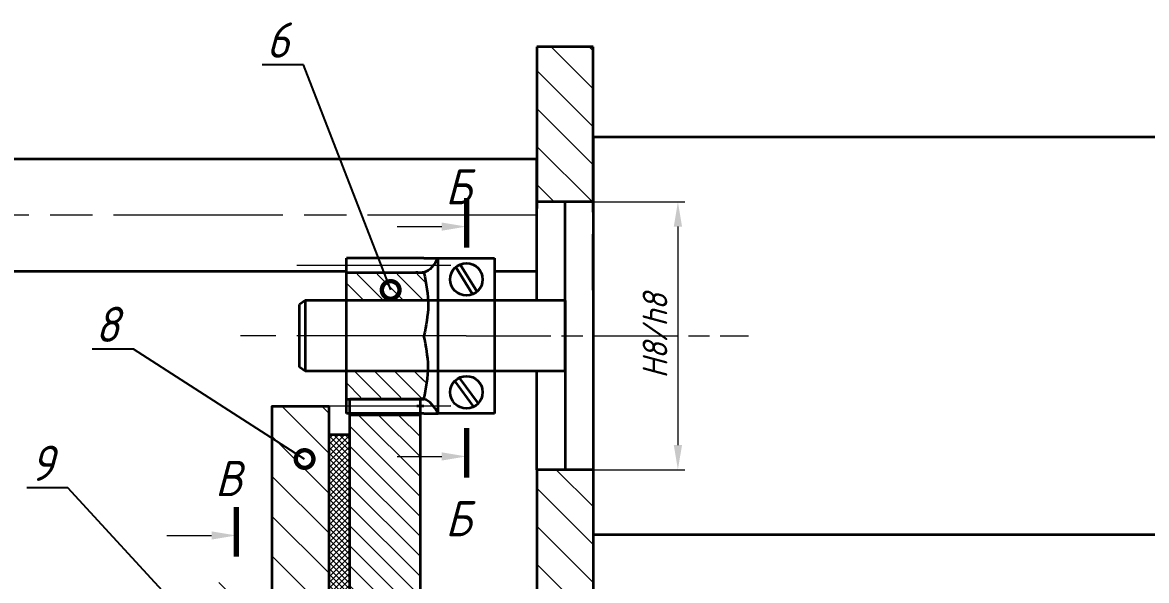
# Model space of a CAD drawing. Header units: millimetres. Extents: x -1043 to 2000, y -675 to 1302.
# Drawn here: x 489.3 to 648.7, y -306.2 to -227 of the extents above; entities that cross this region are included whole.
import ezdxf
from ezdxf import colors
from ezdxf.entities.mleader import LeaderData, LeaderLine
from ezdxf.math import Vec2, Vec3

# ---------------------------------------------------------------- set-up
doc = ezdxf.new("R2010")
doc.units = ezdxf.units.MM
doc.linetypes.add('AM_ISO08W050', pattern=[18, 12, -1.5, 3, -1.5])
doc.linetypes.add('AM_ISO08W050x2', pattern=[9, 6, -0.75, 1.5, -0.75])
doc.layers.get('0').update_dxf_attribs({"lineweight": 80})
for name, color, linetype, lineweight in [('AM_0', 7, 'Continuous', 35), ('AM_4', 3, 'Continuous', 15), ('AM_5', 3, 'Continuous', 15), ('AM_7', 4, 'AM_ISO08W050', 15), ('AM_8', 1, 'Continuous', 15), ('основные', 7, 'Continuous', 35), ('оч жирные', 7, 'Continuous', 70)]:
    doc.layers.add(name, color=color, linetype=linetype, lineweight=lineweight)
doc.styles.get("Standard").update_dxf_attribs({"font": 'geniso.shx', "oblique": 15})
doc.dimstyles.new('AM_GOST$0', dxfattribs={"dimtxt": 3.5, "dimasz": 3.5, "dimexe": 1, "dimexo": 1, "dimgap": 1.5, "dimtad": 1, "dimtoh": 1, "dimtxsty": 'Standard', "dimcen": 0, "dimclrd": 256, "dimclre": 256, "dimclrt": 2, "dimadec": 0, "dimazin": 2, "dimtp": 0.1, "dimtm": 0.1, "dimtfac": 0.71, "dimtmove": 0, "dimatfit": 3, "dimfxl": 1, "dimtolj": 1, "dimlwd": -1, "dimlwe": -1, "dimarcsym": 1})
pattern_1 = [(315, (-148.3722199672475, 257.127318987011), (0.7071067811865477, 0.7071067811865475), [])]

# ---------------------------------------------------------------- blocks, each defined once
blk = doc.blocks.new('GENZOON8270P5')
at = {"layer": 'AM_8'}
h = blk.add_hatch(dxfattribs=at)
h.set_pattern_fill('ANSI31', color=256, scale=0.6, angle=270, style=0)
h.set_pattern_definition([(315, (-294.7180121127356, 1469.213407112766), (1.347038418160373, 1.347038418160373), [])])
h.paths.add_polyline_path([(51.62778003275253, 15.66081263605017), (51.62778003275253, 21.24382533795753), (51.62778003275253, 21.52731898701128), (51.62778003275253, 24.52731898701128), (51.62778003275253, 25.54591594820928), (51.62778003275253, 28.92731898701092), (51.62778003275253, 33.52731898701106), (47.62778003275253, 33.52731898701109), (47.62778003275253, 15.6608126360502), (47.85462274169095, 15.87731898699622), (47.85462274169095, 15.6608126360502)])
h.paths.add_polyline_path([(51.62778003275207, 52.52731898701154), (51.62778003275207, 63.52731898701109), (47.62778003275253, 63.52731898701109), (47.62778003275275, 52.52731898701154)])
h.paths.add_polyline_path([(51.62778003275253, 12.52731898701128), (51.62778003275253, 14.09382533794243), (47.85462274169095, 14.09382533794246), (47.85462274169095, 13.87731898699622), (47.62778003275253, 14.09382533794246), (47.62778003275253, 12.52731898701131)])
h.paths.add_polyline_path([(51.62778003275253, -41.47268101298869), (51.62778003275253, -21.75617466204267), (51.62778003275253, -16.25617466204247), (51.62778003275253, -14.82268101297362), (47.85462274169095, -14.82268101297359), (47.62778003275253, -14.60617466202757), (47.62778003275253, -20.18918736393471), (47.62778003275253, -41.47268101298869)])
h.paths.add_polyline_path([(51.62778003275253, -12.82268101297362), (51.62778003275253, -11.47268101298872), (47.62778003275253, -11.47268101298869), (47.62778003275253, -13.03918736391961), (47.85462274169095, -12.82268101297359)])
h.paths.add_polyline_path([(4.018718076483765, -41.47268101298846), (4.018718076483765, -29.57653150981582), (0.01871807648376489, -29.58335869461098), (0.01871807648376489, -35.0358021092843), (0.01871807648376489, -41.47268101298846)])
h.paths.add_polyline_path([(4.018718076483765, -29.57653150981582), (4.018718076483765, -22.45912078278479), (4.018718076483765, -21.45912116351769), (2.018721882820955, -21.45912116351769), (0.01871807648376489, -21.45912116351769), (0.01871807648376489, -29.58335869461098)])
h.paths.add_polyline_path([(4.018718076483765, -17.45912116351769), (4.018718076483765, -16.45912078278479), (4.018718076483765, -13.4695954177962), (0.01871807648376489, -13.4695954177962), (0.01871807648376489, -17.45912116351769), (2.018721882820955, -17.45912116351769)])
h.paths.add_polyline_path([(4.018718076483765, 14.5304045568123), (4.018718076483765, 18.5304041760794), (2.018721882820955, 18.5304041760794), (0.01871807648376489, 18.5304041760794), (0.01871807648376489, 14.5304045568123)])
h.paths.add_polyline_path([(2.018721882820955, 22.5304041760794), (4.018718076483765, 22.5304041760794), (4.018718076483765, 23.5304045568123), (4.018718076483765, 51.59044008330807), (0.01871807648376489, 51.59044008330807), (0.01871807648376489, 46.09044008330807), (0.01871807648376489, 22.5304041760794)])
h.paths.add_polyline_path([(4.018718076483765, 51.59044008330807), (4.018718076483765, 63.52731898701131), (0.01871807648376489, 63.52731898701131), (0.01871807648376489, 51.59044008330807)])
h = blk.add_hatch(dxfattribs=at)
h.set_pattern_fill('_U', color=256, angle=315, style=0, pattern_type=0)
h.set_pattern_definition(pattern_1)
h.paths.add_polyline_path([(39.62778003275253, 47.40231898701063), (34.12778003275253, 47.40231898701063), (34.12778003275253, 45.52731898701154), (39.92046794391058, 45.52731898701131)])
h = blk.add_hatch(dxfattribs=at)
h.set_pattern_fill('_U', color=256, angle=315, style=0, pattern_type=0)
h.set_pattern_definition(pattern_1)
h.paths.add_polyline_path([(39.62778003275253, 40.52731898701131), (34.12778003275253, 40.52731898701154), (34.12778003275253, 38.65231898701063), (39.62778003275253, 38.65231898701063)])
h = blk.add_hatch(dxfattribs=at)
h.set_pattern_fill('_U', color=256, angle=315, style=0, pattern_type=0)
h.set_pattern_definition(pattern_1)
h.paths.add_polyline_path([(34.12778003275253, 38.65231898701063), (39.62778003275253, 38.65231898701063), (39.92046794391058, 40.52731898701131), (34.12778003275253, 40.52731898701154)])
h = blk.add_hatch(dxfattribs=at)
h.set_pattern_fill('_U', color=256, scale=2, angle=315, style=0, pattern_type=0)
h.set_pattern_definition([(315, (-294.7180121127356, 1469.213407112766), (1.414213562373095, 1.414213562373095), [])])
h.paths.add_polyline_path([(32.8817900471895, 6.527655426959882), (32.8817900471895, 38.02731898701131), (30.87778003275253, 38.02731898701131), (28.8817900471895, 38.02900500727105), (28.8817900471895, 24.13652421027655), (29.8817900471895, 24.13652421027655), (29.8817900471895, 20.9368257769338), (28.8817900471895, 20.93712837797239), (28.8817900471895, 6.527862594735325)])
h.paths.add_polyline_path([(29.8817900471895, -19.87847506398293), (29.8817900471895, -23.07817349732568), (28.8817900471895, -23.07817349732568), (28.8817900471895, -36.97099499272895), (32.8817900471895, -36.97099499272895), (32.8817900471895, -6.428517541635756), (30.94565712606345, -6.428517541635756), (28.8817900471895, -6.428517541635756), (28.8817900471895, -19.87847506398293)])
h.paths.add_polyline_path([(26.8817900471895, 6.527966178622819), (26.8817900471895, 20.93126126365337), (25.8817900471895, 20.93126126365337), (25.8817900471895, 22.52731898701131), (22.8817900471895, 22.52731898701131), (22.8817900471895, 6.528173346398262)])
h.paths.add_polyline_path([(25.8817900471895, -21.46896827406044), (25.8817900471895, -19.85846257770777), (26.8817900471895, -19.85846257770777), (26.8817900471895, -6.428517541635756), (24.94565712606345, -6.428517541635756), (22.8817900471895, -6.428517541635756), (22.8817900471895, -11.96966894588718), (22.8817900471895, -21.46896827406044)])
h.paths.add_polyline_path([(25.8817900471895, 22.52731898701131), (25.8817900471895, 24.13682577693385), (26.8817900471895, 24.13682577693362), (26.8817900471895, 25.52917535647543), (22.8817900471895, 25.52917535647543), (22.8817900471895, 22.52731898701131)])
h.paths.add_polyline_path([(26.8817900471895, -24.47082464352457), (26.8817900471895, -23.07791716653264, -0.1329712828690947), (26.80463374870578, -23.06402709098802), (26.56475976620845, -23.06402709098802, -0.1110807430999614), (26.50052855903687, -23.07847506398275, -0.1110807430998368), (26.43629735186528, -23.06402709098802), (26.19642336936749, -23.06402709098825, -0.1110807430996264), (26.13219216219613, -23.07847506398275, -0.1110807430995077), (26.06796095502477, -23.06402709098825), (25.8817900471895, -23.06402709098825), (25.8817900471895, -21.46896827406044), (22.8817900471895, -21.46896827406044), (22.8817900471895, -24.47082464352457)])
h = blk.add_hatch(dxfattribs=at)
h.set_pattern_fill('_U', color=256, angle=315, style=0, pattern_type=0)
h.set_pattern_definition(pattern_1)
h.paths.add_polyline_path([(34.37778003275253, 37.40231898701131), (34.37778003275253, 8.52731798199784), (34.3817900471895, 8.52731798199784), (34.38078769558706, 6.527621487891793), (39.37778003275253, 6.527318987011313), (39.37778003275253, 37.40231898701131)])
h = blk.add_hatch(dxfattribs=at)
h.set_pattern_fill('ANSI37', color=256, scale=0.091, angle=270, style=0)
h.set_pattern_definition([(315, (-294.7180121127356, 1469.213407112766), (0.2043008267543233, 0.2043008267543232), []), (44.99999999999999, (-294.7180121127356, 1469.213407112766), (-0.2043008267543232, 0.2043008267543233), [])])
h.paths.add_polyline_path([(34.37767646433565, 6.527616692209193), (34.37778003275253, 36.02731798199784), (32.8817900471895, 36.02731798199784), (32.88168647877262, 6.527616692209193)])
h.paths.add_polyline_path([(34.37778003275253, -34.97268000797521), (34.37778003275253, -5.472681012988687), (32.8817900471895, -5.472681012988687), (32.8817900471895, -34.97268000797521)])
at = {"layer": 'AM_0'}
for p, q in [((39.62778003275253, 48.52731898701131), (34.12778003275253, 48.52731898701131)), ((34.12778003275253, 37.52731898701131), (34.12778003275253, 48.52731898701131)), ((40.62778003275253, 37.52731898701131), (40.62778003275253, 48.52731898701131)), ((31.20663478822394, 45.52731898701131), (30.8040936830721, 45.26031187558146)), ((34.12778003275253, 45.52731898701131), (31.20663478822394, 45.52731898701131)), ((34.12778003275253, 40.52731898701131), (34.12778003275253, 45.52731898701131)), ((49.62778003275275, 45.52731898701086), (39.62778003275275, 45.52731898701131)), ((49.62778003275253, 40.52731898701083), (49.62778003275253, 45.52731898701086)), ((49.62778003275253, 45.52731898701086), (49.62778003275275, 40.52731898701083)), ((30.8040936830721, 40.79432609844116), (30.8040936830721, 45.26031187558146)), ((31.20663478822394, 40.52731898701131), (30.8040936830721, 40.79432609844116)), ((34.12778003275253, 40.52731898701131), (31.20663478822394, 40.52731898701131)), ((49.62778003275253, 40.52731898701083), (39.62778003275253, 40.52731898701131)), ((39.37778003275253, 38.52731898701131), (34.37778003275253, 38.52731898701131)), ((34.37778003275253, 6.527318987011313), (34.37778003275253, 38.52731898701131)), ((39.37778003275253, -37.47268101298869), (39.37778003275253, 38.52731898701131)), ((39.62778003275253, 37.52731898701131), (34.12778003275253, 37.52731898701131)), ((39.37778003275253, 37.40231898701131), (34.37778003275253, 37.40231898701131))]:
    blk.add_line(p, q, dxfattribs=at)
at = {"layer": 'AM_7'}
for p, q in [((47.62778003275253, 51.59044008330693), (0.01871807648376489, 51.59044008330807)), ((41.54510050432009, 48.02731898701131), (30.62778003275253, 48.02731898701131)), ((42.62778003275253, 43.02731898701131), (26.62778003275253, 43.02731898701131)), ((41.54510050432009, 38.05973386813184), (30.62778003275253, 38.02731898701131)), ((41.54510050432009, 38.02731898701131), (30.87778003275253, 38.02731898701131))]:
    blk.add_line(p, q, dxfattribs=at)
at = {"layer": 'AM_7', "linetype": 'AM_ISO08W050x2'}
for p, q in [((49.62778003275253, 45.52731898701086), (49.62778003275253, 45.52731898701086)), ((42.62778003275253, 43.02731898701131), (62.62778003275253, 43.02731898701154))]:
    blk.add_line(p, q, dxfattribs=at)
at = {"layer": 'основные'}
for p, q in [((51.62778003275207, 63.52731898701109), (47.62778003275253, 63.52731898701109)), ((66.01601835364204, 57.12731898701099), (51.62778003275207, 57.12731898701099)), ((51.62778003275207, 57.12731898701099), (51.62778003275207, 51.81081263606529)), ((47.61409255135936, 52.52731898701154), (47.61409255135914, 45.52731898701086)), ((51.62778003275253, 52.52731898701154), (47.62778003275253, 52.52731898701154)), ((49.62778003275253, 43.02731898701086), (49.62778003275253, 52.52731898701154)), ((51.62778003275207, 51.81081263606529), (51.62778003275207, 43.02731898701131)), ((39.62778003275253, 48.52731898701131), (40.62778003275253, 48.52731898701131)), ((40.62778003275253, 48.52731898701131), (44.62778003275253, 48.52731898701131)), ((42.19554304445501, 48.09345536685146), (41.87948925761521, 47.89635284493056)), ((41.87948925761521, 47.89635284493056), (43.08050592698623, 45.97052326795097)), ((43.40459275905118, 46.15474480621651), (42.19554304445501, 48.09345536685146)), ((44.62778003275253, 48.52731898701131), (44.62778003275253, 37.52731898701131)), ((34.12778003275253, 47.52731898701131), (39.62778003275253, 47.52731898701131)), ((31.20663478822394, 45.52731898701131), (31.20663478822394, 40.52731898701131)), ((39.62778003275253, 45.52731898701131), (34.12778003275253, 45.52731898701154)), ((49.62778003275253, 43.02731898701086), (49.62778003275253, 33.52731898701083)), ((39.62778003275253, 40.52731898701131), (34.12778003275253, 40.52731898701154)), ((41.81700357652994, 39.82789685852686), (42.11744064175764, 40.04807172121718)), ((42.11744064175764, 40.04807172121718), (43.45904539491107, 38.21740045471597)), ((47.62778003275253, 33.52731898701109), (47.62778003275253, 40.52731898701086)), ((43.16758170360163, 37.98498107831392), (41.81700357652994, 39.82789685852686)), ((34.12778003275253, 38.52731898701131), (39.62778003275253, 38.52731898701131)), ((39.62778003275253, 38.02731898701131), (39.12778003275253, 38.02731898701131)), ((39.62778003275253, 37.52731898701131), (40.62778003275253, 37.52731898701131)), ((44.62778003275253, 37.52731898701131), (40.62778003275253, 37.52731898701131)), ((32.8817900471895, 36.02731798199784), (34.37778003275253, 36.02731798199784)), ((51.62778003275253, 33.52731898701106), (47.62778003275253, 33.52731898701109)), ((47.62778003275253, 33.52731898701109), (47.62778003275253, 12.52731898701131)), ((51.62778003275253, 33.52731898701106), (49.62778003275253, 33.52731898701106)), ((51.62778003275253, 28.92731898701092), (55.62778003275253, 28.92731898701092)), ((51.62778003275253, 28.92731898701092), (51.62778003275253, 23.52731898701128))]:
    blk.add_line(p, q, dxfattribs=at)
for points in [[(47.62778003275253, 63.52731898701109), (47.62778003275275, 52.05361157381049)], [(51.62778003275207, 51.81081263606529), (51.62778003275207, 63.52731898701109)], [(51.62778003275253, 46.27129904158141), (51.62778003275253, 28.92731898701092), (102.6277800327525, 28.92731898701092), (102.6277800327525, 57.12731898701099), (66.01601835364204, 57.12731898701099)], [(34.12778003275253, 47.59044008330784), (4.018718076483765, 47.59044008330693), (4.018718076483765, 55.59044008330693), (47.61409255135936, 55.59044008330784), (47.61409255135936, 47.59044008330784), (44.62778003275253, 47.59044008330784)], [(51.62778003275207, 46.27129904158164), (51.62778003275207, 50.24382533795756)], [(28.8817900471895, 24.13652421027655), (28.8817900471895, 38.02900500727105), (32.8817900471895, 38.02900500727105), (32.8817900471895, 6.527670721990489)]]:
    blk.add_lwpolyline(points, dxfattribs=at)
for centre in [(42.63802448572051, 47.03198931740121), (42.63802448572051, 39.02264865662164)]:
    blk.add_circle(centre, 1.15, dxfattribs=at)
for points in [[(40.62778003275253, 48.52731898701131), (39.62778003275253, 47.52731898701131), (39.05125714693395, 47.52731898701131)], [(39.62778003275253, 47.52731898701131), (39.92667532051064, 45.18600704268397), (39.62778003275253, 43.02731898701131)], [(39.62778003275253, 38.52731898701131), (39.92667532051064, 40.86863093133888), (39.62778003275253, 43.02731898701131)], [(40.62778003275253, 37.52731898701131), (39.62778003275253, 38.52731898701131), (39.05125714693395, 38.52731898701131)]]:
    blk.add_spline(points, degree=3, dxfattribs=at)
blk = doc.blocks.new('*D45')
at = {"layer": 'AM_5', "linetype": 'ByBlock', "transparency": 16777216}
for p, q in [((569.3875462279559, -252.4592932979536), (583.2503514977466, -252.4592932979536)), ((582.2503514977466, -255.9592932979536), (582.2503514977467, -286.9592932979546)), ((569.2503514977371, -290.4592932979546), (583.2503514977467, -290.4592932979546))]:
    blk.add_line(p, q, dxfattribs=at)
at = {"layer": 'AM_5', "transparency": 16777216}
for points in [[(581.6670181644132, -255.9592932979536), (582.83368483108, -255.9592932979536), (582.2503514977466, -252.4592932979536)], [(581.6670181644133, -286.9592932979546), (582.8336848310801, -286.9592932979546), (582.2503514977467, -290.4592932979546)]]:
    blk.add_solid(points, dxfattribs=at)
at = {"layer": 'Defpoints', "color": 0, "transparency": 16777216}
for p in [(568.3875462279559, -252.4592932979536), (568.2503514977371, -290.4592932979546), (582.2503514977467, -290.4592932979546)]:
    blk.add_point(p, dxfattribs=at)
at = {"layer": 'AM_5', "color": 2, "transparency": 16777216, "insert": (579.0003514977465, -271.4592932979543), "char_height": 3.5, "attachment_point": 5, "rotation": 90}
blk.add_mtext('\\A1;H8/h8', dxfattribs=at)
blk = doc.blocks.new('_DotSmall')
at = {"color": 0, "linetype": 'ByBlock', "const_width": 0.5}
blk.add_lwpolyline([(-0.0625, 0, 1), (0.0625, 0, 1)], format="xyb", close=True, dxfattribs=at)

msp = doc.modelspace()

# ---------------------------------------------------------------- linework, layer by layer
at = {"layer": 'AM_5'}
for p, q in [((542.4516921770678, -255.9662988310145), (548.7708404036729, -255.9662988310145)), ((542.4516921770678, -288.5774957596281), (548.7708404036729, -288.5774957596281)), ((509.821268410266, -299.7906938159131), (516.1404166368711, -299.7906938159131))]:
    msp.add_line(p, q, dxfattribs=at)
at = {"layer": 'AM_5', "linetype": 'Continuous'}
for points in [[(548.7708404036729, -256.5496321620145), (548.7708404036729, -255.3829655000144), (552.2708404036729, -255.9662988310145)], [(548.7708404036729, -289.1608290906281), (548.7708404036729, -287.994162428628), (552.2708404036729, -288.5774957596281)], [(516.1404166368711, -300.3740271469131), (516.1404166368711, -299.2073604849131), (519.6404166368711, -299.7906938159131)]]:
    msp.add_trace(points, dxfattribs=at)
at = {"layer": 'оч жирные'}
for p, q in [((552.2708404036729, -251.9358863159189), (552.2708404036729, -258.9358863159189)), ((552.2708404036729, -284.5470832445325), (552.2708404036729, -291.5470832445325)), ((519.6404166368711, -295.7602813008175), (519.6404166368711, -302.7602813008175))]:
    msp.add_line(p, q, dxfattribs=at)

# ---------------------------------------------------------------- block references
at = {"layer": 'AM_0', "xscale": 2, "yscale": 2, "zscale": 2}
msp.add_blockref('GENZOON8270P5', (466.9947914322319, -357.5139312719766), dxfattribs=at)

# ---------------------------------------------------------------- texts
at = {"layer": 'основные', "char_height": 5, "attachment_point": 1}
for s, insert in [('Б', (549.2735159229496, -247.8063735626072)), ('В', (516.6430921561479, -289.2111933162314)), ('Б', (549.2735159229496, -294.8939590757864))]:
    msp.add_mtext(s, dxfattribs=dict(at, insert=insert))

# ---------------------------------------------------------------- dimensions: what is measured, and where the dimension line sits
at = {"layer": 'AM_5'}
dim = msp.add_linear_dim(base=(582.2503514977467, -290.4592932979546), p1=(568.3875462279557, -252.4592932979535), p2=(568.2503514977369, -290.4592932979545), angle=90, text='H8/h8', dimstyle='AM_GOST$0', override={"dimpost": '', "dimtp": 0.1, "dimtm": 0.1, "dimtdec": 3, "dimtzin": 8}, dxfattribs=at)
dim.commit()
dim.dimension.update_dxf_attribs({"geometry": '*D45', "text_midpoint": (579.0003514977465, -271.4592932979543)})

# ---------------------------------------------------------------- leaders
at = {"layer": 'AM_4'}
ml = msp.add_multileader_mtext('Standard', dxfattribs=at)
ml.set_content('6', color=256)
ml.set_leader_properties()
ml.set_arrow_properties(name='DOTSMALL')
ml.build(insert=Vec2(0, 0))
ml.multileader.update_dxf_attribs({"text_left_attachment_type": 6, "text_right_attachment_type": 6, "dogleg_length": 0, "arrow_head_size": 5})
ctx = ml.context
ctx.base_point, ctx.char_height, ctx.arrow_head_size, ctx.plane_origin = Vec3(522.4472880238558, -232.9972745107472), 5, 5, Vec3(541.5359870929296, -264.9557209283417)
ctx.left_attachment, ctx.right_attachment, ctx.text_align_type = 6, 6, 2
notes = []
notes.append((ctx, [(0, (1, 1, 0), (529.163703147633, -232.9972745107472), (-1, 0), 0, [(0, [(541.5359870929296, -264.9557209283417)], 0, [])])]))
ctx.mtext.insert, ctx.mtext.alignment, ctx.mtext.flow_direction = Vec3(527.163703147633, -226.9972745107472), 3, 5
ml = msp.add_multileader_mtext('Standard', dxfattribs=at)
ml.set_content('8', color=256)
ml.set_leader_properties()
ml.set_arrow_properties(name='DOTSMALL')
ml.build(insert=Vec2(0, 0))
ml.multileader.update_dxf_attribs({"text_left_attachment_type": 6, "text_right_attachment_type": 6, "dogleg_length": 0, "arrow_head_size": 5})
ctx = ml.context
ctx.base_point, ctx.char_height, ctx.arrow_head_size, ctx.plane_origin = Vec3(497.8514255319602, -273.3353924293555), 5, 5, Vec3(529.3334680959906, -288.9434264020955)
ctx.left_attachment, ctx.right_attachment, ctx.text_align_type = 6, 6, 2
notes.append((ctx, [(0, (1, 1, 0), (505.0571968979002, -273.3353924293555), (-1, 0), 0, [(0, [(529.3334680959906, -288.9434264020955)], 0, [])])]))
ctx.mtext.insert, ctx.mtext.alignment, ctx.mtext.flow_direction = Vec3(503.0571968979002, -267.3353924293555), 3, 5
ml = msp.add_multileader_mtext('Standard', dxfattribs=at)
ml.set_content('9', color=256)
ml.set_leader_properties()
ml.set_arrow_properties(name='DOTSMALL')
ml.build(insert=Vec2(0, 0))
ml.multileader.update_dxf_attribs({"text_left_attachment_type": 6, "text_right_attachment_type": 6, "dogleg_length": 0, "arrow_head_size": 5})
ctx = ml.context
ctx.base_point, ctx.char_height, ctx.arrow_head_size, ctx.plane_origin = Vec3(489.0395412293835, -293.0413706398894), 5, 5, Vec3(515.3092671070699, -314.2647305441427)
ctx.left_attachment, ctx.right_attachment, ctx.text_align_type = 6, 6, 2
notes.append((ctx, [(0, (1, 1, 0), (495.7634318260898, -293.0413706398894), (-1, 0), 0, [(0, [(515.3092671070699, -314.2647305441427)], 0, [])])]))
ctx.mtext.insert, ctx.mtext.alignment, ctx.mtext.flow_direction = Vec3(493.7634318260898, -287.0413706398894), 3, 5
for ctx, leaders in notes:
    for number, flags, end, landing, length, lines in leaders:
        leader = LeaderData()
        leader.index, (leader.has_last_leader_line, leader.has_dogleg_vector, leader.attachment_direction) = number, flags
        leader.last_leader_point, leader.dogleg_vector, leader.dogleg_length = Vec3(end), Vec3(landing), length
        for number, points, colour, breaks in lines:
            line = LeaderLine()
            line.index, line.vertices, line.color, line.breaks = number, Vec3.list(points), colors.encode_raw_color(colour), breaks
            leader.lines.append(line)
        ctx.leaders.append(leader)

doc.saveas('drawing.dxf')
